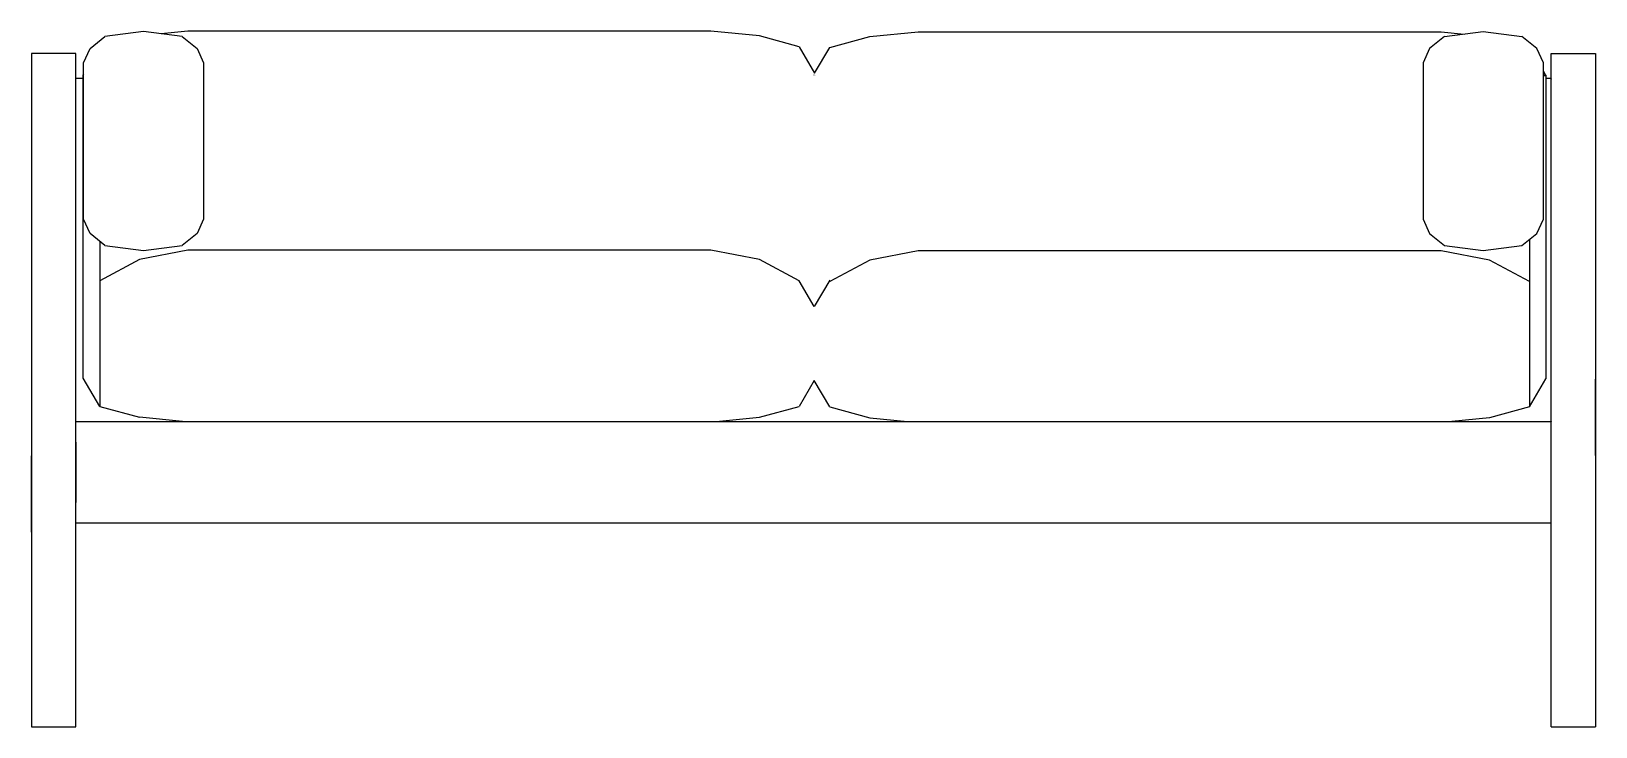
# Model space of a CAD drawing. Extents: x -0.78 to 0.78, y 0 to 0.7.
import ezdxf

# ---------------------------------------------------------------- set-up
doc = ezdxf.new("R2010")
doc.units = 0
doc.layers.get('0').update_dxf_attribs({"linetype": 'CONTINUOUS'})

msp = doc.modelspace()

# ---------------------------------------------------------------- linework, layer by layer
at = {"color": 0, "linetype": 'BYBLOCK'}
for p, q in [((-0.7226, 0.6781), (-0.7077, 0.6899)), ((-0.6691, 0.6949), (-0.7077, 0.6899)), ((-0.6305, 0.6899), (-0.6691, 0.6949)), ((-0.6248, 0.6952), (-0.6516, 0.6926)), ((-0.6305, 0.6899), (-0.6156, 0.6781)), ((-0.1025, 0.6952), (-0.6248, 0.6952)), ((-0.054, 0.6905), (-0.1025, 0.6952)), ((-0.0144, 0.6797), (-0.054, 0.6905)), ((0.0164, 0.6791), (0.0561, 0.69)), ((0.0561, 0.69), (0.1047, 0.6947)), ((0.1047, 0.6947), (0.6269, 0.6947)), ((0.6303, 0.6899), (0.6154, 0.6781)), ((0.6269, 0.6947), (0.65, 0.6924)), ((0.6303, 0.6899), (0.669, 0.6949)), ((0.669, 0.6949), (0.7076, 0.6899)), ((0.7225, 0.6781), (0.7076, 0.6899)), ((-0.7366, 0.673), (-0.7811, 0.673)), ((-0.7811, 0.673), (-0.7811, 0)), ((-0.7366, 0), (-0.7366, 0.673)), ((-0.7291, 0.6636), (-0.7226, 0.6781)), ((-0.6156, 0.6781), (-0.6091, 0.6636)), ((-0.0144, 0.6797), (0.0011, 0.6532)), ((0.0011, 0.6532), (0.0164, 0.6791)), ((0.6154, 0.6781), (0.6089, 0.6636)), ((0.729, 0.6636), (0.7225, 0.6781)), ((0.7366, 0.673), (0.7811, 0.673)), ((0.7366, 0), (0.7366, 0.673)), ((0.7811, 0.673), (0.7811, 0)), ((-0.7291, 0.5074), (-0.7291, 0.6636)), ((-0.6091, 0.6636), (-0.6091, 0.5074)), ((0.6089, 0.6636), (0.6089, 0.5074)), ((0.729, 0.5074), (0.729, 0.6636)), ((-0.7294, 0.6481), (-0.7366, 0.6481)), ((-0.7294, 0.6479), (-0.7366, 0.6479)), ((-0.7291, 0.6522), (-0.7294, 0.6516)), ((-0.7294, 0.6516), (-0.7291, 0.6519)), ((-0.7294, 0.3483), (-0.7294, 0.6516)), ((-0.7294, 0.6516), (-0.7291, 0.6515)), ((-0.7291, 0.6516), (-0.7294, 0.6516)), ((-0.7291, 0.6519), (-0.7291, 0.6522)), ((-0.7291, 0.6515), (-0.7291, 0.6516)), ((0.0002, 0.6515), (0.0003, 0.6516)), ((0.0003, 0.6516), (0.0005, 0.6516)), ((0.0005, 0.6515), (0.0005, 0.6516)), ((0.0022, 0.651), (0.0022, 0.6511)), ((0.7315, 0.6511), (0.729, 0.6553)), ((0.729, 0.6537), (0.7315, 0.6511)), ((0.7315, 0.6511), (0.729, 0.6511)), ((0.729, 0.6511), (0.729, 0.651)), ((0.729, 0.651), (0.7315, 0.6511)), ((0.7315, 0.6511), (0.7315, 0.3477)), ((0.7366, 0.6481), (0.7315, 0.6481)), ((0.7366, 0.6479), (0.7366, 0.6481)), ((0.7366, 0.6476), (0.7366, 0.6474)), ((0.7366, 0.6397), (0.7366, 0.6396)), ((-0.7226, 0.4929), (-0.7291, 0.5074)), ((-0.6091, 0.5074), (-0.6156, 0.4929)), ((0.6089, 0.5074), (0.6154, 0.4929)), ((0.7225, 0.4929), (0.729, 0.5074)), ((-0.7077, 0.481), (-0.7226, 0.4929)), ((-0.7129, 0.4851), (-0.7129, 0.3202)), ((-0.6156, 0.4929), (-0.6305, 0.481)), ((0.6154, 0.4929), (0.6303, 0.481)), ((0.7076, 0.481), (0.7225, 0.4929)), ((0.715, 0.4869), (0.715, 0.3197)), ((-0.7077, 0.481), (-0.6691, 0.4761)), ((-0.6248, 0.4762), (-0.6731, 0.467)), ((-0.6691, 0.4761), (-0.6305, 0.481)), ((-0.1025, 0.4762), (-0.6248, 0.4762)), ((-0.054, 0.467), (-0.1025, 0.4762)), ((0.1047, 0.4756), (0.0561, 0.4664)), ((0.6269, 0.4756), (0.1047, 0.4756)), ((0.6753, 0.4664), (0.6269, 0.4756)), ((0.6303, 0.481), (0.669, 0.4761)), ((0.669, 0.4761), (0.7076, 0.481)), ((-0.6731, 0.467), (-0.7129, 0.4458)), ((-0.0144, 0.4458), (-0.054, 0.467)), ((0.0561, 0.4664), (0.0164, 0.4452)), ((0.715, 0.4452), (0.6753, 0.4664)), ((0.0008, 0.4199), (-0.0144, 0.4458)), ((0.0164, 0.4463), (0.0008, 0.4199)), ((-0.7811, 0.3475), (-0.7813, 0.1944)), ((-0.7129, 0.3202), (-0.7294, 0.3483)), ((0.0008, 0.3461), (-0.0144, 0.3202)), ((0.0164, 0.3197), (0.0008, 0.3461)), ((0.715, 0.3197), (0.7315, 0.3477)), ((0.7813, 0.1944), (0.7811, 0.3475)), ((-0.7129, 0.3202), (-0.6731, 0.3094)), ((-0.054, 0.3094), (-0.0144, 0.3202)), ((0.0164, 0.3197), (0.0561, 0.3089)), ((0.715, 0.3197), (0.6753, 0.3089)), ((-0.7366, 0.3048), (-0.7366, 0.3052)), ((0.7366, 0.3048), (-0.7366, 0.3048)), ((-0.6302, 0.3052), (-0.6731, 0.3094)), ((-0.0972, 0.3052), (-0.054, 0.3094)), ((0.0561, 0.3089), (0.0938, 0.3052)), ((0.6294, 0.3051), (0.6296, 0.3052)), ((0.6296, 0.3052), (0.7366, 0.3052)), ((0.6753, 0.3089), (0.6376, 0.3052)), ((0.7366, 0.3052), (0.7366, 0.3048)), ((-0.7367, 0.2844), (-0.7367, 0.2241)), ((0.7369, 0.2241), (0.7369, 0.2844)), ((0.7366, 0.2035), (-0.7366, 0.2035)), ((-0.7366, 0.2035), (-0.7366, 0.2032)), ((-0.7813, 0.1944), (-0.7811, 0.1944)), ((0.7811, 0.1944), (0.7813, 0.1944)), ((-0.7811, 0), (-0.7366, 0)), ((0.7366, 0), (0.7811, 0))]:
    msp.add_line(p, q, dxfattribs=at)

doc.saveas('drawing.dxf')
